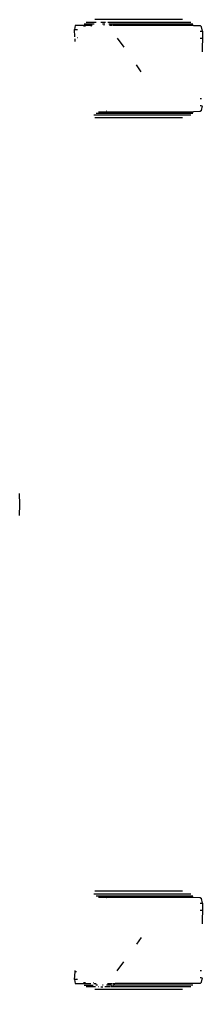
# Model space of a CAD drawing. Header units: millimetres. Extents: x -41292 to 298682, y -22072 to 33155.
# Drawn here: x 26363 to 26446, y 10314.7 to 10752.9 of the extents above; entities that cross this region are included whole.
import ezdxf

# ---------------------------------------------------------------- set-up
doc = ezdxf.new("R2010")
doc.units = ezdxf.units.MM

# ---------------------------------------------------------------- blocks, each defined once
blk = doc.blocks.new('AHSISHEUD')
for p, q in [((27029.15, 28400.96), (27024.45, 28400.96)), ((27064.25, 28400.96), (27029.22, 28400.96)), ((27015.55, 28398.16), (27015.35, 28396.36)), ((27016.65, 28398.26), (27015.55, 28398.16)), ((27016.65, 28398.16), (27015.55, 28398.16)), ((27023.33, 28398.26), (27016.65, 28398.26)), ((27020.25, 28397.96), (27019.35, 28397.96)), ((27019.75, 28398.96), (27024.15, 28398.96)), ((27020.65, 28399.76), (27025.08, 28399.76)), ((27022.98, 28397.96), (27022.65, 28397.96)), ((27027.26, 28399.76), (27029.41, 28399.76)), ((27027.97, 28398.96), (27029.03, 28398.96)), ((27028.79, 28398.26), (27028.56, 28398.26)), ((27030.42, 28399.76), (27068.05, 28399.76)), ((27030.9, 28398.96), (27031.91, 28398.96)), ((27032.22, 28398.26), (27031.15, 28398.26)), ((27031.97, 28398.96), (27068.95, 28398.96)), ((27069.25, 28398.26), (27032.51, 28398.26)), ((27069.25, 28398.26), (27072.15, 28398.16)), ((27072.15, 28398.16), (27072.85, 28397.66)), ((27073.35, 28395.66), (27072.85, 28397.66)), ((27015.53, 28393.09), (27015.35, 28396.36)), ((27015.35, 28396.36), (27016.65, 28396.36)), ((27015.59, 28390.93), (27015.56, 28392.13)), ((27016.58, 28392.86), (27016.65, 28392.86)), ((27034.63, 28392.55), (27037.63, 28388.45)), ((27072.15, 28395.66), (27072.85, 28395.66)), ((27072.85, 28392.36), (27072.15, 28392.36)), ((27072.9, 28395.66), (27073.35, 28395.66)), ((27073.25, 28392.36), (27072.99, 28392.36)), ((27073.25, 28392.36), (27073.15, 28388.26)), ((27073.35, 28395.66), (27073.25, 28392.36)), ((27073.15, 28388.26), (27073.15, 28386.32)), ((27045.43, 28377.35), (27043.33, 28380.45)), ((27072.15, 28365.16), (27072.85, 28365.16)), ((27072.85, 28361.86), (27072.15, 28361.86)), ((27072.85, 28359.86), (27073.35, 28361.86)), ((27068.05, 28357.76), (27024.07, 28357.76)), ((27025.17, 28358.56), (27068.95, 28358.56)), ((27026.13, 28359.26), (27069.25, 28359.26)), ((27029.89, 28359.56), (27029.86, 28359.56)), ((27072.15, 28359.36), (27069.25, 28359.26)), ((27072.85, 28359.86), (27072.15, 28359.36)), ((27064.25, 28356.56), (27024.45, 28356.56)), ((26990.53, 28181.85), (26990.33, 28186.85)), ((26990.33, 28176.85), (26990.53, 28181.85)), ((27064.25, 28007.14), (27024.45, 28007.14)), ((27024.07, 28005.94), (27068.05, 28005.94)), ((27025.17, 28005.14), (27068.95, 28005.14)), ((27026.13, 28004.44), (27069.25, 28004.44)), ((27029.89, 28004.14), (27029.86, 28004.14)), ((27069.25, 28004.44), (27072.15, 28004.34)), ((27072.15, 28004.34), (27072.85, 28003.84)), ((27073.35, 28001.84), (27072.85, 28003.84)), ((27072.15, 28001.84), (27072.85, 28001.84)), ((27072.85, 27998.54), (27072.15, 27998.54)), ((27072.9, 28001.84), (27073.35, 28001.84)), ((27073.25, 27998.54), (27072.99, 27998.54)), ((27073.25, 27998.54), (27073.15, 27994.44)), ((27073.35, 28001.84), (27073.25, 27998.54)), ((27073.15, 27994.44), (27073.15, 27992.5)), ((27045.43, 27986.35), (27043.33, 27983.25)), ((27015.55, 27970.84), (27015.56, 27971.42)), ((27034.63, 27971.15), (27037.63, 27975.25)), ((27072.15, 27971.34), (27072.85, 27971.34)), ((27015.35, 27967.34), (27015.55, 27970.84)), ((27016.65, 27967.34), (27015.35, 27967.34)), ((27015.35, 27967.34), (27015.55, 27965.54)), ((27016.14, 27970.84), (27015.55, 27970.84)), ((27072.85, 27968.04), (27072.15, 27968.04)), ((27072.85, 27966.04), (27073.35, 27968.04)), ((27015.55, 27965.54), (27016.65, 27965.54)), ((27015.55, 27965.54), (27016.65, 27965.44)), ((27016.65, 27965.44), (27022.72, 27965.44)), ((27020.25, 27965.74), (27019.35, 27965.74)), ((27019.75, 27964.74), (27023.72, 27964.74)), ((27024.86, 27963.94), (27020.65, 27963.94)), ((27024.09, 27965.74), (27023.87, 27965.74)), ((27024.07, 27965.44), (27025.11, 27965.44)), ((27064.25, 27962.74), (27024.45, 27962.74)), ((27025.71, 27964.74), (27025.04, 27964.74)), ((27026.4, 27963.94), (27026.15, 27963.94)), ((27027.26, 27963.94), (27028.12, 27963.94)), ((27028.26, 27964.74), (27027.97, 27964.74)), ((27031.26, 27963.94), (27029.02, 27963.94)), ((27031.97, 27964.74), (27029.76, 27964.74)), ((27030.31, 27965.44), (27032.51, 27965.44)), ((27068.05, 27963.94), (27031.57, 27963.94)), ((27032.05, 27964.74), (27032.15, 27964.74)), ((27032.57, 27964.74), (27032.96, 27964.74)), ((27032.77, 27965.44), (27033.31, 27965.44)), ((27068.95, 27964.74), (27033.02, 27964.74)), ((27033.44, 27965.44), (27033.56, 27965.44)), ((27069.25, 27965.44), (27033.72, 27965.44)), ((27072.15, 27965.54), (27069.25, 27965.44)), ((27072.85, 27966.04), (27072.15, 27965.54))]:
    blk.add_line(p, q)

msp = doc.modelspace()

# ---------------------------------------------------------------- block references
msp.add_blockref('AHSISHEUD', (-627.37, -17648.09))

doc.saveas('drawing.dxf')
